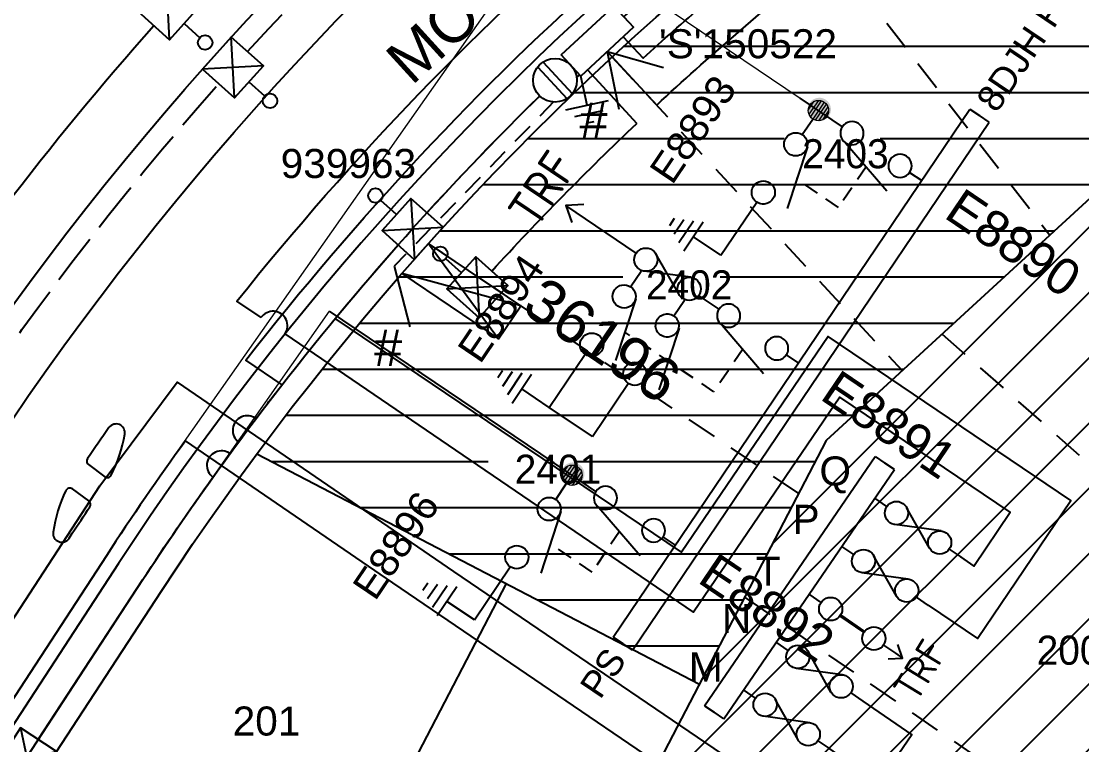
# Model space of a CAD drawing. Header units: metres. Extents: x 303798 to 304438, y 6274082 to 6274908.
# Drawn here: x 303840.8 to 303913.8, y 6274361.3 to 6274411.1 of the extents above; entities that cross this region are included whole.
import ezdxf
from ezdxf.enums import TextEntityAlignment as Align

# ---------------------------------------------------------------- set-up
doc = ezdxf.new("R2010")
doc.units = ezdxf.units.M
doc.header["$LTSCALE"] = 0.7
for name, pattern in [('A', [0]), ('Cable Exist OH', [1, 1, 0]), ('CENTERX2', [101.6, 63.5, -12.7, 12.7, -12.7]), ('Dash', [5, 3, -2]), ('IE Trench LV', [6.5, 5, -1.5])]:
    doc.linetypes.add(name, pattern=pattern)
doc.layers.get('0').update_dxf_attribs({"color": 6})
for name, color, linetype in [('_User Miscellaneous1', 3, 'Continuous'), ('_User Miscellaneous11', 7, 'Continuous'), ('_User Miscellaneous4', 7, 'Continuous'), ('_User Miscellaneous7', 150, 'Continuous'), ('_User Miscellaneous8', 7, 'Continuous'), ('_User Miscellaneous9', 8, 'Continuous'), ('Cadastre Developer_SP_NEW', 4, 'Continuous'), ('Cadastre Roads_SP_NEW', 8, 'Continuous'), ('Equip_HV_NEW', 1, 'Continuous'), ('Equip_LV_MOD', 5, 'Continuous'), ('Equip_LV_NEW', 5, 'Continuous'), ('Mains_HV_NEW_U72', 2, 'Continuous'), ('Mains_HV_NEW_V17', 2, 'Continuous'), ('Mains_HV_NEW_V97', 2, 'Continuous'), ('Mains_LV_NEW_R6', 2, 'Continuous'), ('Mains_LV_NEW_R94', 2, 'Continuous'), ('Mains_LV_NEW_T84', 2, 'Continuous'), ('Services_SP_NEW_UG', 2, 'Continuous'), ('Sub_LV_EXT', 5, 'Continuous'), ('Sub_SP_NEW', 2, 'Continuous'), ('SupportsUG_SP_LV_NEW', 2, 'Continuous'), ('SupportsUG_SP_LV_SL_NEW', 2, 'Continuous'), ('Trench_SP_NEW', 2, 'Continuous')]:
    doc.layers.add(name, color=color, linetype=linetype)
doc.layers.add('_User Miscellaneous5', color=7, linetype='Continuous', lineweight=35)
doc.layers.add('_User Notes', color=7, linetype='Continuous', plot=False)
doc.layers.add('Features_HIDE', color=1, linetype='Continuous', plot=False)
doc.styles.add('ARIAL', font='arial.ttf', dxfattribs={"height": 2})
doc.styles.add('Dot', font='dotfont.shx', dxfattribs={"height": 2})
doc.styles.add('iecARIAL', font='arial.ttf', dxfattribs={"height": 2})
doc.styles.add('IESYMBOL1', font='isocp.shx')
doc.styles.add('POLE_LABEL', font='arial.ttf')
doc.styles.add('SL_LABEL', font='arial.ttf')
doc.styles.get("Standard").update_dxf_attribs({"font": 'arial.ttf'})
doc.styles.add('style1', font='iso3098b.shx')
doc.styles.add('SWG_LABEL', font='arial.ttf')
doc.styles.add('SWITCH_LABEL', font='arial.ttf', dxfattribs={"height": 2.5})
doc.linetypes.add('Cable 1', pattern='A,10,-0.1,["//",style1,S=2.5,R=0,X=0.35,Y=-1.25],-5', length=15.1)
doc.linetypes.add('Cable New UG', pattern='A,8,-1,["x",style1,S=3.5,R=0,X=0.35,Y=-1],-3.5', length=12.5)
doc.linetypes.add('Cable Z', pattern='A,8,-1,["Z",Standard,S=2.5,R=0,X=0.35,Y=-1.25],-3.5', length=12.5)
doc.linetypes.add('IE Trench HV', pattern='A,8,-2,["/",style1,S=2.5,R=0,X=0.1,Y=-1],-4.5', length=14.5)

# ---------------------------------------------------------------- blocks, each defined once
blk = doc.blocks.new('*U73')
h = blk.add_hatch(color=256)
edge = h.paths.add_edge_path()
edge.add_line((2.598, 0.05), (4.601, 0.05))
edge.add_arc((5.4, 0.011), 0.8, 177.23529, 184.40267)
edge.add_line((4.602, -0.05), (2.598, -0.05))
edge.add_arc((1.8, 0), 0.8, 356.41668, 363.58332)
blk.add_line((7.2, 0.013), (7.798, 0.013))
for points in [[(1, 0), (0, 0)], [(2.598, 0.05), (4.601, 0.05)], [(6.2, 0.013), (7.2, 0.013)], [(6.998, -0.587), (7.798, 0.013), (6.998, 0.613)], [(2.598, -0.05), (4.602, -0.05)]]:
    blk.add_lwpolyline(points)
for centre in [(1.8, 0), (5.4, 0.011)]:
    blk.add_circle(centre, 0.8)
for centre, start, end in [((1.8, 0), 356.41668, 3.58332), ((5.4, 0.011), 177.23529, 184.40267)]:
    blk.add_arc(centre, 0.8, start, end)
at = {"style": 'IESYMBOL1'}
blk.add_text('TRF', height=2, rotation=93.02904, dxfattribs=at).set_placement((9.238, 0.013), align=Align.MIDDLE_CENTER)
at = {"flags": 1}
blk.add_attdef('Z', (0, 0), '', height=0.2, dxfattribs=at)
at = {"layer": 'Sub_LV_EXT', "flags": 1}
for tag, p in [('ORIENTATION', (2.14, -1.527)), ('USAGE', (2.14, -1.142)), ('NOTES', (2.14, -3.066))]:
    blk.add_attdef(tag, p, '', height=0.2, dxfattribs=at)
blk = doc.blocks.new('LV_UG_DFUSE_CLOSED_NEW')
for points in [[(1, 0), (0, 0)], [(5.04, 0.726), (2.156, -0.717)], [(5.049, -0.707), (2.156, 0.717)], [(6.2, 0.013), (7.2, 0.013)]]:
    blk.add_lwpolyline(points)
for centre in [(1.8, 0), (5.4, 0.011)]:
    blk.add_circle(centre, 0.8)
for tag, flags, p in [('ACTUAL_STATUS', 9, (1.5, 0)), ('OPERATED_BY', 9, (1.5, -0.6)), ('CONSTRUCTED_VOLTAGE', 9, (1.5, -0.2)), ('NO_PHASES', 9, (1.5, -0.4)), ('MAINTAINED_BY', 9, (1.5, -0.8)), ('OWNED_BY', 9, (1.5, -1)), ('OPERATING_VOLTAGE', 9, (1.5, -1.2)), ('ORIENTATION', 9, (1.5, -1.4)), ('STATE', 9, (1.5, -1.6)), ('SWITCH_TYPE', 9, (1.5, -1.8)), ('USAGE', 9, (1.5, -2)), ('NOTES', 9, (1.5, -2.2)), ('Z', 1, (1.5, -2.4))]:
    blk.add_attdef(tag, text='', height=0.2, dxfattribs=dict(flags=flags)).set_placement(p, align=Align.MIDDLE_LEFT)
blk = doc.blocks.new('*U198')
for p, q in [((5.5, 1.375), (-2.512, -1.375)), ((-2.15, 1.375), (5.5, -1.375))]:
    blk.add_line(p, q)
blk.add_lwpolyline([(-2.512, -1.375), (5.5, -1.375), (5.5, 1.375), (-2.15, 1.375)], close=True)
for tag, height, flags, p in [('ASSET_NUM', 3, 8, (5.84, 2.545)), ('STREET_CODE', 0.2, 9, (5.34, 0.545)), ('OPERATING_VOLTAGE', 0.2, 9, (5.34, 0.145)), ('ORIENTATION', 0.2, 9, (5.34, -0.055)), ('NO_PHASES', 0.2, 9, (5.34, 0.345)), ('OWNED_BY', 0.2, 9, (5.34, -0.255)), ('OPERATED_BY', 0.2, 9, (5.34, -0.455)), ('MAINTAINED_BY', 0.2, 9, (5.34, -0.655)), ('SECONDARY_VOLTAGE', 0.2, 9, (5.34, -1.055)), ('STATE', 0.2, 9, (5.34, -1.255)), ('CONSTRUCTED_VOLTAGE', 0.2, 9, (5.34, -0.855)), ('PARENT', 0.2, 9, (5.34, -1.455)), ('SUBSTATION_TYPE', 0.2, 9, (5.34, -1.655)), ('SUBURB', 0.2, 9, (5.34, -2.255)), ('USAGE', 0.2, 9, (5.34, -1.855)), ('LEGEND', 0.2, 9, (5.34, -2.055)), ('STREETNAME', 0.2, 9, (5.34, -2.455)), ('LOCATION', 0.2, 9, (5.34, -2.655)), ('NOTES', 0.2, 9, (5.34, -2.855)), ('Z', 0.2, 1, (5.34, -3.055))]:
    blk.add_attdef(tag, text='', height=height, dxfattribs=dict(flags=flags)).set_placement(p, align=Align.MIDDLE_LEFT)
blk = doc.blocks.new('*U105')
for p, q in [((-1.6, 0), (-1.6, 43.862)), ((-1.6, 43.862), (-0.8, 43.862)), ((0, 43.862), (-0.8, 43.862)), ((0, 0), (0, 43.862)), ((-1.6, 0), (-0.8, 0)), ((0, 0), (-0.8, 0))]:
    blk.add_line(p, q)
at = {"style": 'ARIAL'}
blk.add_attdef('SWG_TYPE', text='', height=1.8, rotation=90, dxfattribs=at).set_placement((-0.8, 44.607), align=Align.MIDDLE_LEFT)
blk.add_attdef('SUB_TYPE', text='', height=1.8, rotation=90, dxfattribs=at).set_placement((-0.8, -0.757), align=Align.MIDDLE_RIGHT)
blk = doc.blocks.new('*U103')
for p, q in [((-6.103, 4.327), (-1.804, 5.547)), ((-6.103, 0.747), (-1.804, 1.966)), ((2.223, -2.29), (4.623, -2.285)), ((2.524, -2.89), (4.324, -2.886)), ((2.826, -3.489), (4.026, -3.486)), ((3.127, -4.088), (3.727, -4.087))]:
    blk.add_line(p, q)
at = {"linetype": 'Dash', "ltscale": 0.5, "flags": 128}
blk.add_lwpolyline([(-7.345, 8.776), (-3.811, 8.776), (-3.791, 1.399)], dxfattribs=at)
for points in [[(-5.789, 2.759, -1), (-5.793, 4.359, -1)], [(-1.789, 2.767, -1), (-1.793, 4.367, -1)], [(-5.789, -0.821, -1), (-5.793, 0.779, -1)], [(-1.789, -0.813, -1), (-1.793, 0.787, -1)]]:
    blk.add_lwpolyline(points, format="xyb", close=True)
for points in [[(-6.591, 3.558), (-7.891, 3.558)], [(3.423, 3.569), (-0.991, 3.569)], [(3.423, 3.569), (3.423, -0.012)], [(-6.591, -0.023), (-7.891, -0.023)], [(3.423, -0.012), (-0.991, -0.012)], [(3.423, -0.012), (3.423, -2.288)]]:
    blk.add_lwpolyline(points)
at = {"flags": 1}
blk.add_attdef('Z', (0, 0), '', height=0.2, dxfattribs=at)
at = {"style": 'SWITCH_LABEL', "flags": 9}
blk.add_attdef('STREET_CODE', text='', height=0.2, dxfattribs=at).set_placement((0, -0.2), align=Align.MIDDLE_LEFT)
at = {"flags": 9}
for tag, p in [('ORIENTATION', (0, -0.4)), ('USAGE', (0, -0.8)), ('PARENT', (0, -0.6)), ('SUBURB', (0, -1)), ('STREETNAME', (0, -1.2)), ('LOCATION', (0, -1.4)), ('NOTES', (0, -1.6))]:
    blk.add_attdef(tag, text='', height=0.2, dxfattribs=at).set_placement(p, align=Align.MIDDLE_LEFT)
at = {"style": 'ARIAL', "flags": 8}
blk.add_attdef('ASSET_NUM', text='', height=2, dxfattribs=at).set_placement((-1.812, -3.151), align=Align.MIDDLE_CENTER)
blk = doc.blocks.new('SWG_SIE_ES_NEW')
for p, q in [((-6.103, 0.747), (-1.804, 1.966)), ((2.223, -2.29), (4.623, -2.285)), ((2.524, -2.89), (4.324, -2.886)), ((2.826, -3.489), (4.026, -3.486)), ((3.127, -4.088), (3.727, -4.087))]:
    blk.add_line(p, q)
at = {"const_width": 0.8, "flags": 128}
blk.add_lwpolyline([(-9.091, -0.021, 1), (-8.291, -0.021, 1)], format="xyb", close=True, dxfattribs=at)
for points in [[(-5.789, -0.821, -1), (-5.793, 0.779, -1)], [(-1.789, -0.813, -1), (-1.793, 0.787, -1)]]:
    blk.add_lwpolyline(points, format="xyb", close=True)
for points in [[(-6.591, -0.023), (-7.891, -0.023)], [(3.423, -0.012), (-0.991, -0.012)], [(3.423, -0.012), (3.423, -2.288)]]:
    blk.add_lwpolyline(points)
at = {"flags": 1}
blk.add_attdef('Z', (0, 0), '', height=0.2, dxfattribs=at)
at = {"style": 'SWITCH_LABEL', "flags": 9}
blk.add_attdef('STREET_CODE', text='', height=0.2, dxfattribs=at).set_placement((0, -0.2), align=Align.MIDDLE_LEFT)
at = {"flags": 9}
for tag, p in [('ORIENTATION', (0, -0.4)), ('USAGE', (0, -0.8)), ('PARENT', (0, -0.6)), ('SUBURB', (0, -1)), ('STREETNAME', (0, -1.2)), ('LOCATION', (0, -1.4)), ('NOTES', (0, -1.6))]:
    blk.add_attdef(tag, text='', height=0.2, dxfattribs=at).set_placement(p, align=Align.MIDDLE_LEFT)
at = {"style": 'ARIAL', "flags": 8}
blk.add_attdef('ASSET_NUM', text='', height=2, dxfattribs=at).set_placement((-1.812, -3.151), align=Align.MIDDLE_CENTER)
blk = doc.blocks.new('SWG_SIE_SU_NEW')
blk.add_line((5.808, 0.79), (1.594, 1.938))
at = {"linetype": 'A', "lineweight": 0}
for p, q in [((7.981, 0.347), (7.98, -0.368)), ((8.18, -0.584), (8.181, 0.562)), ((8.381, 0.659), (8.379, -0.682)), ((8.579, -0.712), (8.581, 0.688)), ((8.781, 0.659), (8.779, -0.683)), ((8.98, -0.588), (8.981, 0.564)), ((9.181, 0.351), (9.18, -0.376))]:
    blk.add_line(p, q, dxfattribs=at)
at = {"linetype": 'Dash', "ltscale": 0.5}
blk.add_lwpolyline([(3.701, 1.364), (3.701, 4.733), (7.222, 4.733)], dxfattribs=at)
for points in [[(1.798, -0.802, 1), (1.802, 0.798, 1)], [(5.798, -0.81, 1), (5.802, 0.79, 1)]]:
    blk.add_lwpolyline(points, format="xyb", close=True)
for points in [[(1, 0), (0, 0)], [(6.6, -0.012), (10.1, -0.012)]]:
    blk.add_lwpolyline(points)
at = {"linetype": 'A', "lineweight": 0}
blk.add_circle((8.582, -0.012), 0.7, dxfattribs=at)
at = {"style": 'SWG_LABEL', "flags": 8}
blk.add_attdef('ASSET_NUM', text='', height=2, rotation=179.95437, dxfattribs=at).set_placement((-2.4, 0.012), align=Align.MIDDLE_LEFT)
at = {"flags": 1}
blk.add_attdef('Z', (0, 0), '', height=0.2, dxfattribs=at)
at = {"style": 'SWITCH_LABEL', "flags": 9}
blk.add_attdef('STREET_CODE', text='', height=0.2, dxfattribs=at).set_placement((0, 0), align=Align.MIDDLE_LEFT)
at = {"flags": 9}
for tag, p in [('ORIENTATION', (0, -0.2)), ('SUBURB', (0, -0.8)), ('USAGE', (0, -0.6)), ('PARENT', (0, -0.4)), ('STREETNAME', (0, -1)), ('LOCATION', (0, -1.2)), ('NOTES', (0, -1.4)), ('OPERATED_BY', (-0.009, -1.841)), ('OWNED_BY', (-0.003, -1.619)), ('MAINTAINED_BY', (-0.011, -2.048))]:
    blk.add_attdef(tag, text='', height=0.2, dxfattribs=at).set_placement(p, align=Align.MIDDLE_LEFT)
blk = doc.blocks.new('SWG_SIE_TRF_NOES_NEW')
for p, q in [((7.008, 0.801), (2.793, 1.949)), ((14.679, 0), (20.536, -0.004))]:
    blk.add_line(p, q)
for points in [[(2.998, -0.79, 1), (3.002, 0.81, 1)], [(6.998, -0.798, 1), (7.002, 0.801, 1)]]:
    blk.add_lwpolyline(points, format="xyb", close=True)
for points in [[(19.536, -0.753), (20.536, -0.004), (19.536, 0.747)], [(2.2, 0.011), (1.2, 0.011)], [(7.8, 0), (9.453, 0)]]:
    blk.add_lwpolyline(points)
at = {"flags": 1}
blk.add_attdef('Z', (0, 0), '', height=0.2, dxfattribs=at)
at = {"style": 'SWITCH_LABEL', "flags": 9}
blk.add_attdef('STREET_CODE', text='', height=0.2, dxfattribs=at).set_placement((0, -0.2), align=Align.MIDDLE_LEFT)
at = {"flags": 9}
for tag, p in [('ORIENTATION', (0, -0.4)), ('USAGE', (0, -0.8)), ('PARENT', (0, -0.6)), ('SUBURB', (0, -1)), ('STREETNAME', (0, -1.2)), ('LOCATION', (0, -1.4)), ('NOTES', (0, -1.6))]:
    blk.add_attdef(tag, text='', height=0.2, dxfattribs=at).set_placement(p, align=Align.MIDDLE_LEFT)
blk = doc.blocks.new('SWG_FUSE_NEW')
for points in [[(4.04, 0.726), (1.156, -0.717)], [(4.049, -0.707), (1.156, 0.717)]]:
    blk.add_lwpolyline(points)
for centre in [(0.8, 0), (4.4, 0.011)]:
    blk.add_circle(centre, 0.8)
at = {"style": 'SWITCH_LABEL', "flags": 8}
blk.add_attdef('ASSET_NUM', text='', height=2.5, rotation=179.95437, dxfattribs=at).set_placement((-2.4, 0), align=Align.MIDDLE_LEFT)
for tag, p, flags in [('Z', (0, 0), 1), ('ORIENTATION', (0.04, -4.4), 9), ('USAGE', (0.04, -5.4), 9)]:
    blk.add_attdef(tag, p, '', height=0.2, dxfattribs=dict(flags=flags))
at = {"flags": 9}
for tag, p in [('SUBURB', (0, -2.2)), ('PARENT', (0, -1.6)), ('STREETNAME', (0, -2.4))]:
    blk.add_attdef(tag, text='', height=0.2, dxfattribs=at).set_placement(p, align=Align.MIDDLE_LEFT)
blk = doc.blocks.new('*U104')
at = {"linetype": 'CENTERX2'}
blk.add_blockref('SWG_SIE_TRF_NOES_NEW', (0, 0), dxfattribs=at)
at = {"linetype": 'CENTERX2', "rotation": 180}
blk.add_blockref('SWG_FUSE_NEW', (14.679, 0), dxfattribs=at)
at = {"style": 'IESYMBOL1'}
blk.add_text('TRF', height=2.5, rotation=270.01744, dxfattribs=at).set_placement((22.515, -0.055), align=Align.MIDDLE_CENTER)
blk = doc.blocks.new('*U150')
at = {"layer": '_User Miscellaneous7', "lineweight": -3}
for points in [[(0, -3.03), (0, -1.58)], [(-1.485, -3.03), (1.5, -6.015)], [(1.485, -3.03), (-1.485, -6)]]:
    blk.add_lwpolyline(points, dxfattribs=at)
blk.add_lwpolyline([(-1.485, -6), (1.485, -6), (1.485, -3.03), (-1.485, -3.03)], close=True, dxfattribs=at)
blk.add_circle((0, -1.08), 0.5, dxfattribs=at)
at = {"layer": '_User Miscellaneous8', "color": 2, "lineweight": -3}
blk.add_lwpolyline([(-1.485, 0), (1.485, 0), (1.485, 2.97), (-1.485, 2.97)], close=True, dxfattribs=at)
at = {"layer": '_User Miscellaneous9', "color": 2, "lineweight": -3}
for points in [[(-1.485, 2.97), (1.5, -0.015)], [(1.485, 2.97), (-1.485, -0.015)]]:
    blk.add_lwpolyline(points, dxfattribs=at)
at = {"style": 'POLE_LABEL', "flags": 9}
blk.add_attdef('STRUCTURE_PLANT_NUMBER', text='', height=0.2, dxfattribs=at).set_placement((1.641, 1.727), align=Align.MIDDLE_LEFT)
for tag, flags, p in [('STREET_CODE', 9, (1.641, 1.485)), ('OWNED_BY', 9, (1.641, 1.085)), ('OPERATED_BY', 9, (1.641, 0.885)), ('COLUMN_TYPE', 9, (1.641, 1.285)), ('MAINTAINED_BY', 9, (1.641, 0.685)), ('STATE', 9, (1.641, 0.485)), ('USAGE', 9, (1.641, 0.285)), ('LEGEND', 9, (1.641, 0.085)), ('SUBURB', 9, (1.641, -0.315)), ('STREETNAME', 9, (1.641, -0.515)), ('PARENT', 9, (1.641, -0.115)), ('LOCATION', 9, (1.641, -0.715)), ('Z', 1, (1.641, -1.315)), ('NOTES', 9, (1.641, -0.915)), ('LABEL_ALIGNMENT', 9, (1.641, -1.115))]:
    blk.add_attdef(tag, text='', height=0.2, dxfattribs=dict(flags=flags)).set_placement(p, align=Align.MIDDLE_LEFT)
at = {"layer": '_User Miscellaneous5', "style": 'ARIAL', "flags": 8}
blk.add_attdef('ASSET_NUM', text='', height=2, dxfattribs=at).set_placement((2, 3.485), align=Align.MIDDLE_LEFT)
blk = doc.blocks.new('*U51')
at = {"layer": '_User Miscellaneous8', "color": 2}
blk.add_line((0, 0), (0, 1.45), dxfattribs=at)
blk.add_circle((0, 1.95), 0.5, dxfattribs=at)
for tag, p, flags in [('Z', (0, 0), 1), ('OPERATED_BY', (0, -9.607), 9)]:
    blk.add_attdef(tag, p, '', height=0.2, dxfattribs=dict(flags=flags))
at = {"style": 'SL_LABEL', "flags": 9}
blk.add_attdef('STREET_CODE', text='', height=0.2, dxfattribs=at).set_placement((0, -0.2), align=Align.MIDDLE_LEFT)
at = {"flags": 9}
for tag, p in [('CONSTRUCTED_VOLTAGE', (0, -0.4)), ('CONTROL_TYPE', (0, -0.6)), ('LANTERN_PURPOSE', (0, -0.8)), ('OPERATING_VOLTAGE', (0, -1.4)), ('LANTERN_TYPE', (0, -1)), ('NO_PHASES', (0, -1.2)), ('ORIENTATION', (0, -1.6)), ('OWNED_BY', (0, -1.8)), ('STATE', (0, -2)), ('USAGE', (0, -2.2)), ('CEXIST', (0, -2.4)), ('CNEW', (0, -2.6)), ('CNUMBER', (0, -2.8)), ('CREMOVE', (0, -3)), ('CREPLACE', (0, -3.2)), ('LKINGHEIGHT', (0, -3.4)), ('LBRACKET', (0, -3.6)), ('LBRACKETVOCAB', (0, -3.8)), ('LCATEGORY', (0, -4)), ('LCHARGE1', (0, -4.2)), ('LCHARGE1PERCENT', (0, -4.4)), ('LCHARGE2', (0, -4.6)), ('LCHARGE2PERCENT', (0, -4.8)), ('LCHARGE3', (0, -5)), ('LCHARGE3PERCENT', (0, -5.2)), ('LEXIST', (0, -5.4)), ('LLAMP', (0, -5.6)), ('LLAMPVOCAB', (0, -5.8)), ('LMAST', (0, -6)), ('LMASTVOCAB', (0, -6.2)), ('LNEW', (0, -6.4)), ('LANTNUMBER', (0, -6.6)), ('LOUTREACH', (0, -7)), ('LOUTREACHVOCAB', (0, -7.2)), ('LRATECODE', (0, -7.4)), ('LREMOVE', (0, -7.6)), ('LREPLACE', (0, -7.8)), ('LTYPE', (0, -8)), ('SUBURB', (0, -8.6)), ('STREETNAME', (0, -8.8)), ('LTYPEVOCAB', (0, -8.2)), ('LEGEND', (0, -8.4)), ('LOCATION', (0, -9)), ('NOTES', (0, -9.2)), ('MAINTAINED_BY', (0, -9.863))]:
    blk.add_attdef(tag, text='', height=0.2, dxfattribs=at).set_placement(p, align=Align.MIDDLE_LEFT)
at = {"layer": '_User Notes', "style": 'SL_LABEL', "flags": 8}
blk.add_attdef('ASSET_NUM', text='', height=2.5, dxfattribs=at).set_placement((2, 2), align=Align.MIDDLE_LEFT)
at = {"layer": '_User Notes', "flags": 8}
blk.add_attdef('LNUMBER', text='', height=2.5, dxfattribs=at).set_placement((1.2, -2.8), align=Align.MIDDLE_LEFT)
blk = doc.blocks.new('*U179')
at = {"layer": '_User Miscellaneous7', "lineweight": -3}
for points in [[(1.174, -5.023), (1.174, -3.573)], [(-0.311, -5.023), (2.674, -8.008)], [(2.659, -5.023), (-0.311, -7.993)]]:
    blk.add_lwpolyline(points, dxfattribs=at)
blk.add_lwpolyline([(-0.311, -7.993), (2.659, -7.993), (2.659, -5.023), (-0.311, -5.023)], close=True, dxfattribs=at)
blk.add_circle((1.174, -3.073), 0.5, dxfattribs=at)
at = {"layer": '_User Miscellaneous8', "color": 2, "lineweight": -3}
blk.add_lwpolyline([(-1.485, 0), (1.485, 0), (1.485, 2.97), (-1.485, 2.97)], close=True, dxfattribs=at)
at = {"layer": '_User Miscellaneous9', "color": 2, "lineweight": -3}
for points in [[(-1.485, 2.97), (1.5, -0.015)], [(1.485, 2.97), (-1.485, -0.015)]]:
    blk.add_lwpolyline(points, dxfattribs=at)
at = {"style": 'POLE_LABEL', "flags": 9}
blk.add_attdef('STRUCTURE_PLANT_NUMBER', text='', height=0.2, dxfattribs=at).set_placement((1.641, 1.727), align=Align.MIDDLE_LEFT)
for tag, flags, p in [('STREET_CODE', 9, (1.641, 1.485)), ('OWNED_BY', 9, (1.641, 1.085)), ('OPERATED_BY', 9, (1.641, 0.885)), ('COLUMN_TYPE', 9, (1.641, 1.285)), ('MAINTAINED_BY', 9, (1.641, 0.685)), ('STATE', 9, (1.641, 0.485)), ('USAGE', 9, (1.641, 0.285)), ('LEGEND', 9, (1.641, 0.085)), ('SUBURB', 9, (1.641, -0.315)), ('STREETNAME', 9, (1.641, -0.515)), ('PARENT', 9, (1.641, -0.115)), ('LOCATION', 9, (1.641, -0.715)), ('Z', 1, (1.641, -1.315)), ('NOTES', 9, (1.641, -0.915)), ('LABEL_ALIGNMENT', 9, (1.641, -1.115))]:
    blk.add_attdef(tag, text='', height=0.2, dxfattribs=dict(flags=flags)).set_placement(p, align=Align.MIDDLE_LEFT)
at = {"layer": '_User Miscellaneous5', "style": 'ARIAL', "flags": 8}
blk.add_attdef('ASSET_NUM', text='', height=2, dxfattribs=at).set_placement((2, 3.485), align=Align.MIDDLE_LEFT)
blk = doc.blocks.new('*U49')
at = {"lineweight": -3}
blk.add_lwpolyline([(-2.475, 2.49), (2.475, 2.49), (2.475, 0.51), (-2.475, 0.51)], close=True, dxfattribs=at)
for tag, flags, p in [('STREET_CODE', 9, (1.5, 3.5)), ('OWNED_BY', 9, (1.5, 3.3)), ('OPERATED_BY', 9, (1.5, 3.1)), ('MAINTAINED_BY', 9, (1.5, 2.9)), ('STATE', 9, (1.5, 2.7)), ('SUPPORT_TYPE', 9, (1.5, 2.5)), ('USAGE', 9, (1.5, 2.3)), ('LEGEND', 9, (1.5, 2.1)), ('SUBURB', 9, (1.5, 1.7)), ('STREETNAME', 9, (1.5, 1.5)), ('PARENT', 9, (1.5, 1.9)), ('Z', 1, (1.5, 0.9)), ('LOCATION', 9, (1.5, 1.3)), ('NOTES', 9, (1.5, 1.1))]:
    blk.add_attdef(tag, text='', height=0.2, dxfattribs=dict(flags=flags)).set_placement(p, align=Align.MIDDLE_LEFT)
at = {"layer": '_User Miscellaneous4', "style": 'ARIAL', "flags": 8}
blk.add_attdef('ASSET_NUM', text='', height=2, dxfattribs=at).set_placement((2, 5.5), align=Align.MIDDLE_LEFT)
blk = doc.blocks.new('A$C1B2C29DD')
at = {"layer": 'Services_SP_NEW_UG', "color": 2, "flags": 128}
for points in [[(0, 0), (-2.1, 3.444)], [(0, 0), (2.1, 3.444)]]:
    blk.add_lwpolyline(points, dxfattribs=at)
blk = doc.blocks.new('*U153')
at = {"layer": 'Services_SP_NEW_UG', "color": 2, "flags": 128}
blk.add_lwpolyline([(20.779, 0.377), (22.822, 4.178)], dxfattribs=at)
at = {"layer": 'Services_SP_NEW_UG', "color": 2, "linetype": 'Dash', "ltscale": 0.7, "flags": 128}
blk.add_lwpolyline([(2.51, -0.615), (20.779, 0.377)], dxfattribs=at)
blk = doc.blocks.new('*U100')
blk.add_wipeout([(-1.056, -0.443), (-1.18, -0.584), (-1.286, -0.739), (-1.371, -0.906), (-1.435, -1.083), (-1.476, -1.266), (-1.493, -1.453), (-1.487, -1.64), (-1.458, -1.826), (-1.406, -2.006), (-1.331, -2.178), (-1.236, -2.339), (-1.121, -2.488), (-0.988, -2.62), (-0.84, -2.735), (-0.679, -2.831), (-0.506, -2.906), (-0.326, -2.958), (-0.141, -2.987), (0.047, -2.993), (0.233, -2.976), (0.416, -2.935), (0.593, -2.871), (0.76, -2.786), (0.915, -2.681), (1.056, -2.557), (1.18, -2.416), (1.286, -2.261), (1.371, -2.094), (1.435, -1.917), (1.476, -1.734), (1.493, -1.547), (1.487, -1.36), (1.458, -1.174), (1.406, -0.994), (1.331, -0.822), (1.236, -0.661), (1.121, -0.512), (0.988, -0.38), (0.84, -0.265), (0.679, -0.169), (0.506, -0.094), (0.326, -0.042), (0.141, -0.013), (-0.047, -0.007), (-0.233, -0.024), (-0.416, -0.065), (-0.593, -0.129), (-0.76, -0.214), (-0.915, -0.319)])
for p, q in [((-1.479, -1.25), (1.479, -1.25)), ((-1.479, -1.75), (1.479, -1.75))]:
    blk.add_line(p, q)
blk.add_circle((0, -1.5), 1.5)
for tag, flags, p in [('ACTUAL_STATUS', 9, (1.5, 0)), ('OPERATING_VOLTAGE', 9, (1.5, -0.6)), ('ORIENTATION', 9, (1.5, -0.8)), ('CONSTRUCTED_VOLTAGE', 9, (1.5, -0.2)), ('NO_PHASES', 9, (1.5, -0.4)), ('STATE', 9, (1.5, -1)), ('SWITCH_TYPE', 9, (1.5, -1.2)), ('USAGE', 9, (1.5, -1.4)), ('OWNED_BY', 9, (1.5, -1.8)), ('OPERATED_BY', 9, (1.5, -2)), ('NOTES', 9, (1.5, -1.6)), ('MAINTAINED_BY', 9, (1.5, -2.2)), ('TYPE', 9, (1.5, -2.6)), ('Z', 1, (1.5, -2.8)), ('NUMBER_OF_PHASES', 9, (1.5, -2.4))]:
    blk.add_attdef(tag, text='', height=0.2, dxfattribs=dict(flags=flags)).set_placement(p, align=Align.MIDDLE_LEFT)
blk = doc.blocks.new('Earth')
for p, q in [((0, -2.044), (0, 0)), ((-1.5, -2.044), (1.5, -2.044)), ((-1, -2.644), (1, -2.644)), ((-0.25, -3.244), (0.25, -3.244))]:
    blk.add_line(p, q)

msp = doc.modelspace()

# ---------------------------------------------------------------- hatches: boundary and pattern name
at = {"layer": '_User Miscellaneous11'}
h = msp.add_hatch(dxfattribs=at)
h.set_pattern_fill('ANSI31', color=3, angle=315)
h.set_pattern_definition([(0, (-0.0158, -0.2443), (1e-15, 3.175), [])])
edge = h.paths.add_edge_path()
edge.add_line((303856.987, 6274381.312), (303887.442, 6274365.458))
edge.add_line((303887.442, 6274365.458), (303896.175, 6274382.233))
edge.add_line((303896.175, 6274382.233), (303922.731, 6274406.603))
edge.add_line((303922.731, 6274406.603), (303946.225, 6274419.195))
edge.add_line((303946.225, 6274419.195), (304121.463, 6274485.875))
edge.add_line((304121.463, 6274485.875), (304111.712, 6274511.533))
edge.add_line((304111.712, 6274511.533), (303945.398, 6274448.301))
edge.add_arc((304015.478, 6274263.974), 197.2, 110.81667, 143.48588)
h.paths.add_polyline_path([(304106.368, 6274494.921), (304112.468, 6274494.921), (304112.468, 6274497.621), (304106.368, 6274497.621)], flags=16)
h.paths.add_polyline_path([(304092.347, 6274489.591), (304098.407, 6274489.591), (304098.407, 6274492.291), (304092.347, 6274492.291)], flags=16)
h.paths.add_polyline_path([(304078.326, 6274484.26), (304084.426, 6274484.26), (304084.426, 6274486.96), (304078.326, 6274486.96)], flags=16)
h.paths.add_polyline_path([(304064.305, 6274478.929), (304070.385, 6274478.929), (304070.385, 6274481.629), (304064.305, 6274481.629)], flags=16)
h.paths.add_polyline_path([(304050.284, 6274473.599), (304056.364, 6274473.599), (304056.364, 6274476.299), (304050.284, 6274476.299)], flags=16)
h.paths.add_polyline_path([(304037.313, 6274468.724), (304043.413, 6274468.724), (304043.413, 6274471.424), (304037.313, 6274471.424)], flags=16)
h.paths.add_polyline_path([(304025.629, 6274464.282), (304031.649, 6274464.282), (304031.649, 6274466.982), (304025.629, 6274466.982)], flags=16)
h.paths.add_polyline_path([(304012.675, 6274459.357), (304018.775, 6274459.357), (304018.775, 6274462.057), (304012.675, 6274462.057)], flags=16)
h.paths.add_polyline_path([(303999.224, 6274454.243), (304004.724, 6274454.243), (304004.724, 6274456.943), (303999.224, 6274456.943)], flags=16)
h.paths.add_polyline_path([(303985.204, 6274448.912), (303991.304, 6274448.912), (303991.304, 6274451.612), (303985.204, 6274451.612)], flags=16)
h.paths.add_polyline_path([(303970.612, 6274443.365), (303977.312, 6274443.365), (303977.312, 6274446.065), (303970.612, 6274446.065)], flags=16)
h.paths.add_polyline_path([(303956.84, 6274438.517), (303963.5, 6274438.517), (303963.5, 6274441.217), (303956.84, 6274441.217)], flags=16)
h.paths.add_polyline_path([(303943.84, 6274433.186), (303950.54, 6274433.186), (303950.54, 6274435.886), (303943.84, 6274435.886)], flags=16)
h.paths.add_polyline_path([(303931.208, 6274427.795), (303937.888, 6274427.795), (303937.888, 6274430.495), (303931.208, 6274430.495)], flags=16)
h.paths.add_polyline_path([(303917.934, 6274421.077), (303924.614, 6274421.077), (303924.614, 6274423.777), (303917.934, 6274423.777)], flags=16)
h.paths.add_polyline_path([(303904.873, 6274411.509), (303911.573, 6274411.509), (303911.573, 6274414.209), (303904.873, 6274414.209)], flags=16)
h.paths.add_polyline_path([(303882.176, 6274392.119), (303888.876, 6274392.119), (303888.876, 6274394.819), (303882.176, 6274394.819)], flags=16)
h.paths.add_polyline_path([(303872.908, 6274379.482), (303879.008, 6274379.482), (303879.008, 6274382.182), (303872.908, 6274382.182)], flags=16)
h.paths.add_polyline_path([(303893.271, 6274402.004), (303899.891, 6274402.004), (303899.891, 6274404.704), (303893.271, 6274404.704)], flags=16)
h = msp.add_hatch(dxfattribs=at)
h.set_pattern_fill('ANSI31', color=3)
h.set_pattern_definition([(45, (-0.0158, -0.2443), (-2.2450640303, 2.2450640303), [])])
edge = h.paths.add_edge_path()
edge.add_line((303912.664, 6274333.713), (303908.744, 6274326.184))
edge.add_line((303908.744, 6274326.184), (303902.001, 6274324.058))
edge.add_line((303902.001, 6274324.058), (303873.59, 6274338.848))
edge.add_line((303873.59, 6274338.848), (303896.175, 6274382.233))
edge.add_line((303896.175, 6274382.233), (303922.731, 6274406.603))
edge.add_line((303922.731, 6274406.603), (303946.225, 6274419.195))
edge.add_line((303946.225, 6274419.195), (304110.895, 6274481.802))
edge.add_line((304110.895, 6274481.802), (304149.276, 6274380.852))
edge.add_line((304149.276, 6274380.852), (304125.907, 6274371.968))
edge.add_line((304125.907, 6274371.968), (304119.457, 6274374.864))
edge.add_line((304119.457, 6274374.864), (304093.514, 6274443.099))
edge.add_line((304093.514, 6274443.099), (303992.408, 6274404.659))
edge.add_arc((304045.715, 6274264.45), 150, 110.81667, 152.5)
h.paths.add_polyline_path([(304129.029, 6274382.011), (304135.709, 6274382.011), (304135.709, 6274384.711), (304129.029, 6274384.711)], flags=24)
h.paths.add_polyline_path([(304123.729, 6274397.111), (304130.429, 6274397.111), (304130.429, 6274399.811), (304123.729, 6274399.811)], flags=24)
h.paths.add_polyline_path([(304119.843, 6274408.752), (304126.453, 6274408.752), (304126.453, 6274411.422), (304119.843, 6274411.422)], flags=24)
h.paths.add_polyline_path([(304115.131, 6274420.484), (304121.821, 6274420.484), (304121.821, 6274423.154), (304115.131, 6274423.154)], flags=24)
h.paths.add_polyline_path([(304111.939, 6274432.681), (304118.039, 6274432.681), (304118.039, 6274435.381), (304111.939, 6274435.381)], flags=24)
h.paths.add_polyline_path([(304106.247, 6274443.852), (304112.937, 6274443.852), (304112.937, 6274446.522), (304106.247, 6274446.522)], flags=24)
h.paths.add_polyline_path([(304101.132, 6274454.865), (304107.232, 6274454.865), (304107.232, 6274457.565), (304101.132, 6274457.565)], flags=24)
h.paths.add_polyline_path([(304094.859, 6274466.503), (304100.919, 6274466.503), (304100.919, 6274469.203), (304094.859, 6274469.203)], flags=24)
h.paths.add_polyline_path([(304075.085, 6274451.551), (304081.185, 6274451.551), (304081.185, 6274454.251), (304075.085, 6274454.251)], flags=24)
h.paths.add_polyline_path([(304064.433, 6274447.314), (304070.513, 6274447.314), (304070.513, 6274450.014), (304064.433, 6274450.014)], flags=24)
h.paths.add_polyline_path([(304055.086, 6274443.76), (304061.166, 6274443.76), (304061.166, 6274446.46), (304055.086, 6274446.46)], flags=24)
h.paths.add_polyline_path([(304044.204, 6274439.867), (304050.304, 6274439.867), (304050.304, 6274442.567), (304044.204, 6274442.567)], flags=24)
h.paths.add_polyline_path([(304032.026, 6274435.06), (304038.046, 6274435.06), (304038.046, 6274437.76), (304032.026, 6274437.76)], flags=24)
h.paths.add_polyline_path([(304018.579, 6274430.16), (304024.679, 6274430.16), (304024.679, 6274432.86), (304018.579, 6274432.86)], flags=24)
h.paths.add_polyline_path([(304006.752, 6274425.717), (304012.252, 6274425.717), (304012.252, 6274428.417), (304006.752, 6274428.417)], flags=24)
h.paths.add_polyline_path([(303994.374, 6274420.844), (304000.474, 6274420.844), (304000.474, 6274423.544), (303994.374, 6274423.544)], flags=24)
h.paths.add_polyline_path([(303980.758, 6274415.158), (303987.448, 6274415.158), (303987.448, 6274417.828), (303980.758, 6274417.828)], flags=24)
h.paths.add_polyline_path([(303966.737, 6274410.188), (303973.387, 6274410.188), (303973.387, 6274412.858), (303966.737, 6274412.858)], flags=24)
h.paths.add_polyline_path([(303952.38, 6274402.393), (303959.08, 6274402.393), (303959.08, 6274405.093), (303952.38, 6274405.093)], flags=24)
h.paths.add_polyline_path([(303938.193, 6274393.624), (303944.863, 6274393.624), (303944.863, 6274396.294), (303938.193, 6274396.294)], flags=24)
h.paths.add_polyline_path([(303926.474, 6274384.033), (303933.154, 6274384.033), (303933.154, 6274386.733), (303926.474, 6274386.733)], flags=24)
h.paths.add_polyline_path([(303914.909, 6274374.119), (303921.609, 6274374.119), (303921.609, 6274376.819), (303914.909, 6274376.819)], flags=24)
h.paths.add_polyline_path([(303904.736, 6274362.295), (303911.346, 6274362.295), (303911.346, 6274364.965), (303904.736, 6274364.965)], flags=24)
h.paths.add_polyline_path([(303884.107, 6274347.154), (303890.207, 6274347.154), (303890.207, 6274349.854), (303884.107, 6274349.854)], flags=24)
h.paths.add_polyline_path([(303899.583, 6274338.669), (303906.273, 6274338.669), (303906.273, 6274341.339), (303899.583, 6274341.339)], flags=24)

# ---------------------------------------------------------------- linework, layer by layer
at = {"layer": 'Cadastre Developer_SP_NEW', "color": 8, "linetype": 'Dash'}
for p, q in [((303893.955, 6274419.286), (303911.559, 6274396.357)), ((303881.438, 6274408.617), (303901.401, 6274387.031)), ((303894.274, 6274378.58), (303868.806, 6274395.786)), ((303904.143, 6274389.548), (303933.315, 6274363.782)), ((303890.554, 6274371.43), (303922.229, 6274349.6))]:
    msp.add_line(p, q, dxfattribs=at)
at = {"layer": 'Cadastre Developer_SP_NEW'}
msp.add_line((303874.139, 6274372.379), (303860.292, 6274345.766), dxfattribs=at)
for points in [[(304250.145, 6274090.016), (304250.145, 6274090.016), (304164.802, 6274134.451, -0.130913), (304133.448, 6274163.103), (304120.616, 6274183.12, 0.130987), (304098.749, 6274203.097), (303813.661, 6274351.429), (303833.989, 6274382.552, -0.158481), (303938.415, 6274466.63), (304215.63, 6274572.093), (304291.873, 6274601.099, 0.03126), (304302.073, 6274605.736, 0.003846), (304303.286, 6274606.394, 0.213777), (304318.059, 6274626.031, -0.318953), (304336.749, 6274642.741, 0.209376), (304361.086, 6274656.831, 0.147736), (304370.725, 6274684.094), (304375.498, 6274786.665)], [(303873.599, 6274338.843), (303843.749, 6274354.374), (303842.388, 6274359.569), (303850.399, 6274371.834, -0.158481), (303945.384, 6274448.311), (304125.396, 6274516.795), (304130.557, 6274514.478)]]:
    msp.add_lwpolyline(points, format="xyb", dxfattribs=at)
for points in [[(304121.463, 6274485.875), (303946.217, 6274419.205), (303922.726, 6274406.609), (303896.175, 6274382.233), (303865.983, 6274324.206)], [(303856.987, 6274381.304), (303887.446, 6274365.456)]]:
    msp.add_lwpolyline(points, dxfattribs=at)
at = {"layer": 'Cadastre Roads_SP_NEW'}
for points in [[(303817.673, 6274349.341), (303837.756, 6274380.091, -0.158481), (303940.015, 6274462.425), (304217.231, 6274567.887)], [(304133.829, 6274515.723, 0.414214), (304124.152, 6274520.066), (303944.139, 6274451.583, 0.158481), (303847.468, 6274373.748), (303839.685, 6274361.831, 0.443462), (303842.503, 6274351.077), (303901.284, 6274320.493, 0.414214), (303911.399, 6274323.684), (303915.778, 6274332.1, -0.189137), (303996.575, 6274402.521), (304072.315, 6274431.335), (304073.303, 6274431.682, -0.396683), (304098.697, 6274419.639)]]:
    msp.add_lwpolyline(points, format="xyb", dxfattribs=at)
at = {"layer": 'Cadastre Roads_SP_NEW', "flags": 128}
msp.add_lwpolyline([(303845.392, 6274380.565), (303846.518, 6274379.731, 0.465302), (303846.964, 6274379.837, 0.074703), (303847.89, 6274382.661, 0.798152), (303846.809, 6274383.107, 0.003145), (303845.323, 6274380.976, 0.404021), (303845.392, 6274380.565)], format="xyb", dxfattribs=at)
msp.add_lwpolyline([(303844.063, 6274375.495), (303844.285, 6274375.836, -0.00266), (303845.485, 6274377.651, 0.40027), (303845.414, 6274378.059), (303844.288, 6274378.893, 0.471591), (303843.839, 6274378.781, 0.075454), (303842.967, 6274375.91, 0.80333)], format="xyb", close=True, dxfattribs=at)
at = {"layer": 'Equip_LV_MOD'}
for p, q in [((303887.791, 6274363.965), (303899.548, 6274381.123)), ((303899.548, 6274381.123), (303900.208, 6274380.671)), ((303900.868, 6274380.219), (303900.208, 6274380.671)), ((303889.111, 6274363.061), (303900.868, 6274380.219)), ((303887.791, 6274363.965), (303888.451, 6274363.513)), ((303889.111, 6274363.061), (303888.451, 6274363.513))]:
    msp.add_line(p, q, dxfattribs=at)
at = {"layer": 'Mains_HV_NEW_U72', "color": 2, "linetype": 'Cable New UG', "flags": 128}
msp.add_lwpolyline([(303861.971, 6274391.117), (303877.413, 6274380.68)], dxfattribs=at)
at = {"layer": 'Mains_HV_NEW_V17', "color": 2, "linetype": 'Cable New UG', "lineweight": 0, "flags": 128}
msp.add_lwpolyline([(303861.968, 6274391.119), (303853.265, 6274378.729, 0.009229), (303849.141, 6274372.664), (303840.768, 6274359.832), (303842.467, 6274353.35), (303990.152, 6274276.508), (303991.428, 6274272.463), (304006.599, 6274264.57), (304019.018, 6274258.108), (304030.994, 6274251.877), (304040.753, 6274246.8), (304055.713, 6274239.016), (304064.663, 6274241.84), (304070.67, 6274253.386, -0.097956), (304079.037, 6274263.839, -0.084439), (304089.008, 6274269.708), (304099.584, 6274273.732), (304110.244, 6274245.694)], format="xyb", dxfattribs=at)
at = {"layer": 'Mains_HV_NEW_V97', "color": 2, "linetype": 'Cable 1', "lineweight": 0, "flags": 128}
msp.add_lwpolyline([(303827.469, 6274339.715), (303838.567, 6274356.396), (303837.529, 6274360.358), (303846.629, 6274374.305, -0.009223), (303850.813, 6274380.457), (303876.899, 6274417.596), (303894.379, 6274405.782)], format="xyb", dxfattribs=at)
at = {"layer": 'Mains_LV_NEW_R6', "color": 2, "linetype": 'Cable Z', "flags": 128}
for points in [[(303884.504, 6274405.311, -0.019475), (303895.563, 6274414.822)], [(303823.023, 6274373.991), (303830.221, 6274385.012, -0.036681), (303849.894, 6274410.789)], [(303873.155, 6274393.884, -0.018495), (303883.143, 6274404.049, -0.018495)]]:
    msp.add_lwpolyline(points, format="xyb", dxfattribs=at)
msp.add_lwpolyline([(303881.092, 6274408.991), (303884.504, 6274405.311)], dxfattribs=at)
at = {"layer": 'Mains_LV_NEW_R94', "color": 2, "linetype": 'Cable 1'}
msp.add_lwpolyline([(303882.192, 6274410.011), (303883.562, 6274408.533, -0.007125), (303887.734, 6274412.234), (303885.81, 6274414.535, -0.029529), (303904.447, 6274428.766, -0.029529)], format="xyb", dxfattribs=at)
at = {"layer": 'Mains_LV_NEW_T84', "linetype": 'Cable New UG'}
for points in [[(303857.27, 6274390.68), (303855.609, 6274391.811, -0.046495), (303881.98, 6274419.155), (303883.895, 6274416.845, -0.040041), (303909.94, 6274435.869), (303911.514, 6274433.305, -0.046861), (303944.865, 6274449.703), (303959.313, 6274455.187)], [(303903.177, 6274370.897), (303906.582, 6274368.595), (303913.003, 6274378.094), (303896.304, 6274389.381), (303886.209, 6274374.526), (303862.382, 6274390.631, -0.029959), (303878.614, 6274408.023)], [(303898.678, 6274364.286), (303902.069, 6274361.963), (303895.588, 6274352.505), (303866.336, 6274372.432), (303866.336, 6274372.432), (303852.071, 6274382.206, 0.011902), (303846.631, 6274374.295), (303837.529, 6274360.359), (303839.902, 6274351.303), (303901.586, 6274319.209), (303911.875, 6274322.453), (303916.655, 6274331.635, -0.056853), (303935.102, 6274358.975, 0.056853)]]:
    msp.add_lwpolyline(points, format="xyb", dxfattribs=at)
at = {"layer": 'Mains_LV_NEW_T84', "linetype": 'Cable New UG', "flags": 128}
msp.add_lwpolyline([(303905.414, 6274374.206), (303906.334, 6274373.584), (303908.837, 6274377.288), (303897.109, 6274385.216), (303887.042, 6274370.401), (303858.923, 6274389.555)], dxfattribs=at)
at = {"layer": 'Mains_LV_NEW_T84', "linetype": 'Cable New UG'}
msp.add_lwpolyline([(303846.186, 6274379.099), (303851.504, 6274386.228), (303870.507, 6274373.211), (303870.507, 6274373.211), (303894.809, 6274356.676), (303897.336, 6274360.364), (303896.421, 6274360.991)], dxfattribs=at)
at = {"layer": 'Mains_LV_NEW_T84', "linetype": 'Cable New UG', "flags": 128}
for points in [[(303855.135, 6274381.318, -0.00126), (303855.729, 6274382.125, -0.00126)], [(303870.702, 6274338.659), (303842.467, 6274353.35), (303840.768, 6274359.832), (303849.143, 6274372.654, -0.01074), (303853.963, 6274379.698, -0.01074)], [(303928.182, 6274327.746, 0.003487), (303927.311, 6274326.1), (303920.393, 6274312.804), (303909.391, 6274318.524), (303901.303, 6274315.974), (303837.337, 6274349.255), (303834.29, 6274360.885), (303846.186, 6274379.099)]]:
    msp.add_lwpolyline(points, format="xyb", dxfattribs=at)
at = {"layer": 'Mains_LV_NEW_T84', "linetype": 'Cable New UG'}
for centre, start, end in [((303858.096, 6274390.117), 325.73846, 145.73846), ((303856.325, 6274382.928), 53.09066, 233.37902), ((303854.547, 6274380.51), 53.95621, 234.24457)]:
    msp.add_arc(centre, 1, start, end, dxfattribs=at)
at = {"layer": 'Trench_SP_NEW', "linetype": 'IE Trench LV', "flags": 128}
for points in [[(303856.343, 6274408.988, -0.040256), (303881.633, 6274432.619, -0.040256)], [(303868.691, 6274397.894, -0.017846), (303878.614, 6274408.023)], [(303828.046, 6274370.71), (303835.245, 6274381.731, -0.036634), (303854.358, 6274406.779)]]:
    msp.add_lwpolyline(points, format="xyb", dxfattribs=at)
at = {"layer": 'Trench_SP_NEW', "linetype": 'IE Trench HV', "flags": 128}
msp.add_lwpolyline([(303841.944, 6274361.632), (303849.143, 6274372.654, -0.03649), (303866.706, 6274395.685)], format="xyb", dxfattribs=at)

# ---------------------------------------------------------------- block references
at = {"layer": 'Equip_HV_NEW', "linetype": 'CENTERX2', "rotation": 325.9466038184164}
msp.add_blockref('*U105', (303882.828, 6274367.797), dxfattribs=at).add_auto_attribs({'SUB_TYPE': 'PS', 'SWG_TYPE': '8DJH RTR'})
at = {"layer": 'Equip_HV_NEW', "linetype": 'CENTERX2'}
ref = msp.add_blockref('SWG_SIE_ES_NEW', (303890.845, 6274397.801), dxfattribs=dict(at, rotation=235.9466038184164))
ref.add_attrib('ASSET_NUM', 'E8893', dxfattribs={"layer": '0', "height": 2, "rotation": 55.9466, "style": 'ARIAL'}).set_placement((303889.256, 6274406.999), align=Align.MIDDLE_RIGHT)
ref = msp.add_blockref('SWG_SIE_SU_NEW', (303902.74, 6274400.117), dxfattribs=dict(at, rotation=145.9466038184164))
ref.add_attrib('ASSET_NUM', 'E8890', dxfattribs={"layer": '0', "height": 2.5, "rotation": 325.90098, "style": 'SWG_LABEL'}).set_placement((303904.884, 6274398.654), align=Align.MIDDLE_LEFT)
ref = msp.add_blockref('*U104', (303895.252, 6274386.894), dxfattribs=dict(at, rotation=145.9332551744122))
ref.add_attrib('ASSET_NUM', 'E8891', dxfattribs={"layer": '0', "height": 2.5, "rotation": 325.88763, "style": 'SWG_LABEL'}).set_placement((303896.348, 6274386.154), align=Align.MIDDLE_LEFT)
ref = msp.add_blockref('*U103', (303879.038, 6274387.33), dxfattribs=dict(at, rotation=235.9466038184164))
ref.add_attrib('ASSET_NUM', 'E8894', dxfattribs={"layer": '0', "height": 2, "rotation": 55.9466, "style": 'ARIAL'}).set_placement((303873.781, 6274391.323), align=Align.MIDDLE_CENTER)
ref = msp.add_blockref('SWG_SIE_ES_NEW', (303873.879, 6274372.699), dxfattribs=dict(at, rotation=235.9466038184164))
ref.add_attrib('ASSET_NUM', 'E8896', dxfattribs={"layer": '0', "height": 2, "rotation": 55.9466, "style": 'ARIAL'}).set_placement((303868.814, 6274378.355), align=Align.MIDDLE_RIGHT)
ref = msp.add_blockref('SWG_SIE_SU_NEW', (303885.775, 6274375.015), dxfattribs=dict(at, rotation=145.9466038184164))
ref.add_attrib('ASSET_NUM', 'E8892', dxfattribs={"layer": '0', "height": 2.5, "rotation": 325.90098, "style": 'SWG_LABEL'}).set_placement((303887.919, 6274373.552), align=Align.MIDDLE_LEFT)
at = {"layer": 'Equip_LV_NEW', "rotation": 325.5804173729381}
for name, p in [('LV_UG_DFUSE_CLOSED_NEW', (303899.516, 6274378.247)), ('LV_UG_DFUSE_CLOSED_NEW', (303897.248, 6274374.936)), ('*U73', (303894.989, 6274371.64)), ('LV_UG_DFUSE_CLOSED_NEW', (303892.732, 6274368.345)), ('LV_UG_DFUSE_CLOSED_NEW', (303890.474, 6274365.05))]:
    msp.add_blockref(name, p, dxfattribs=at)
at = {"layer": 'Services_SP_NEW_UG', "color": 2, "rotation": 222.8312180788464}
msp.add_blockref('A$C1B2C29DD', (303881.092, 6274408.991), dxfattribs=at)
at = {"layer": 'Services_SP_NEW_UG', "rotation": 222.7623962216694}
msp.add_blockref('*U153', (303881.438, 6274408.617), dxfattribs=at)
at = {"layer": 'Sub_SP_NEW'}
ref = msp.add_blockref('*U198', (303869.818, 6274393.443), dxfattribs=dict(at, rotation=325.9569889066317))
ref.add_attrib('ASSET_NUM_001', '36196', (303875.108, 6274391.155), dxfattribs={"layer": 'Features_HIDE', "height": 3, "rotation": 325.95699})
at = {"layer": 'SupportsUG_SP_LV_SL_NEW', "ltscale": 0.5}
ref = msp.add_blockref('*U150', (303854.23, 6274408.89), dxfattribs=dict(at, rotation=228.0627420778891))
ref.add_attrib('ASSET_NUM_001', '939962', (303846.645, 6274412.067), dxfattribs={"layer": '_User Miscellaneous5', "height": 2, "style": 'ARIAL'})
for p, rotation in [((303856.44, 6274406.905), 228.0627420778891), ((303866.6, 6274397.777), 48.06271501484453)]:
    msp.add_blockref('*U51', p, dxfattribs=dict(at, rotation=rotation))
ref = msp.add_blockref('*U150', (303868.809, 6274395.792), dxfattribs=dict(at, rotation=48.06271501484453))
ref.add_attrib('ASSET_NUM_001', '939963', (303858.625, 6274400.291), dxfattribs={"layer": '_User Miscellaneous5', "height": 2, "style": 'ARIAL'})
ref = msp.add_blockref('*U179', (303842.388, 6274359.569), dxfattribs=dict(at, rotation=56.85014438026172))
ref.add_attrib('ASSET_NUM_001', '939961', (303829.633, 6274358.988), dxfattribs={"layer": '_User Miscellaneous5', "height": 2, "style": 'ARIAL'})

# ---------------------------------------------------------------- texts
at = {"layer": '_User Miscellaneous1', "color": 7, "insert": (303865.042, 6274389.854), "char_height": 2.5, "attachment_point": 1, "rotation": 0.15861, "style": 'ARIAL'}
msp.add_mtext_dynamic_manual_height_columns('{\\C3;#}', width=5, gutter_width=10, heights=[0], dxfattribs=at)
at = {"layer": 'Cadastre Developer_SP_NEW', "color": 8, "style": 'Dot'}
for s, p in [('2403', (303894.516, 6274400.962)), ('2402', (303883.761, 6274391.937)), ('2401', (303874.731, 6274379.246))]:
    msp.add_text(s, height=2, dxfattribs=at).set_placement(p)
msp.add_text('2004', height=2, rotation=0.01194, dxfattribs=at).set_placement((303910.651, 6274366.789))
at = {"layer": 'Cadastre Developer_SP_NEW', "color": 4, "style": 'ARIAL'}
msp.add_text('201', height=2, dxfattribs=at).set_placement((303855.318, 6274361.914))
at = {"layer": 'Cadastre Roads_SP_NEW', "color": 3, "style": 'ARIAL'}
msp.add_text('MOUNT', height=3, rotation=42.33427, dxfattribs=at).set_placement((303867.635, 6274406.601))
at = {"layer": 'Equip_LV_NEW', "char_height": 2, "width": 1.13185, "attachment_point": 1, "style": 'iecARIAL'}
for s, insert in [('Q', (303895.7, 6274381.127)), ('P', (303893.853, 6274377.796)), ('T', (303891.323, 6274374.224)), ('N', (303888.987, 6274370.964)), ('M', (303886.713, 6274367.633))]:
    msp.add_mtext(s, dxfattribs=dict(at, insert=insert))

# ---------------------------------------------------------------- next in the draw order: block references
at = {"layer": 'Equip_LV_NEW', "linetype": 'Cable Exist OH', "lineweight": 0, "rotation": 312.8312180773324}
msp.add_blockref('*U100', (303878.604, 6274408.035), dxfattribs=at)

# ---------------------------------------------------------------- next in the draw order: linework, layer by layer
at = {"layer": 'Mains_LV_NEW_R6', "color": 2, "linetype": 'Cable Z', "flags": 128}
msp.add_lwpolyline([(303879.731, 6274407.73), (303883.143, 6274404.049)], dxfattribs=at)
at = {"layer": 'Mains_LV_NEW_T84', "linetype": 'Cable New UG'}
msp.add_lwpolyline([(303856.926, 6274383.728, -0.003705), (303858.718, 6274386.064), (303856.233, 6274387.757, -0.046023), (303881.559, 6274414.803), (303883.552, 6274412.56, 0.002209), (303882.244, 6274411.389)], format="xyb", dxfattribs=at)

# ---------------------------------------------------------------- next in the draw order: block references
at = {"layer": 'Equip_LV_NEW', "linetype": 'Cable Exist OH', "lineweight": 0, "rotation": 12.17178801280503}
msp.add_blockref('Earth', (303879.277, 6274407.309), dxfattribs=at)
at = {"layer": 'SupportsUG_SP_LV_NEW'}
ref = msp.add_blockref('*U49', (303881.438, 6274408.617), dxfattribs=dict(at, rotation=42.83121807217583))
ref.add_attrib('ASSET_NUM_001', "'S'150522", (303884.66, 6274408.531), dxfattribs={"layer": '_User Miscellaneous4', "height": 2, "style": 'ARIAL'})

# ---------------------------------------------------------------- next in the draw order: texts
at = {"layer": '_User Miscellaneous1', "color": 7, "insert": (303879.186, 6274405.488), "char_height": 2.5, "attachment_point": 1, "rotation": 0.15861, "style": 'ARIAL'}
msp.add_mtext_dynamic_manual_height_columns('{\\C3;#}', width=5, gutter_width=10, heights=[0], dxfattribs=at)

doc.saveas('drawing.dxf')
